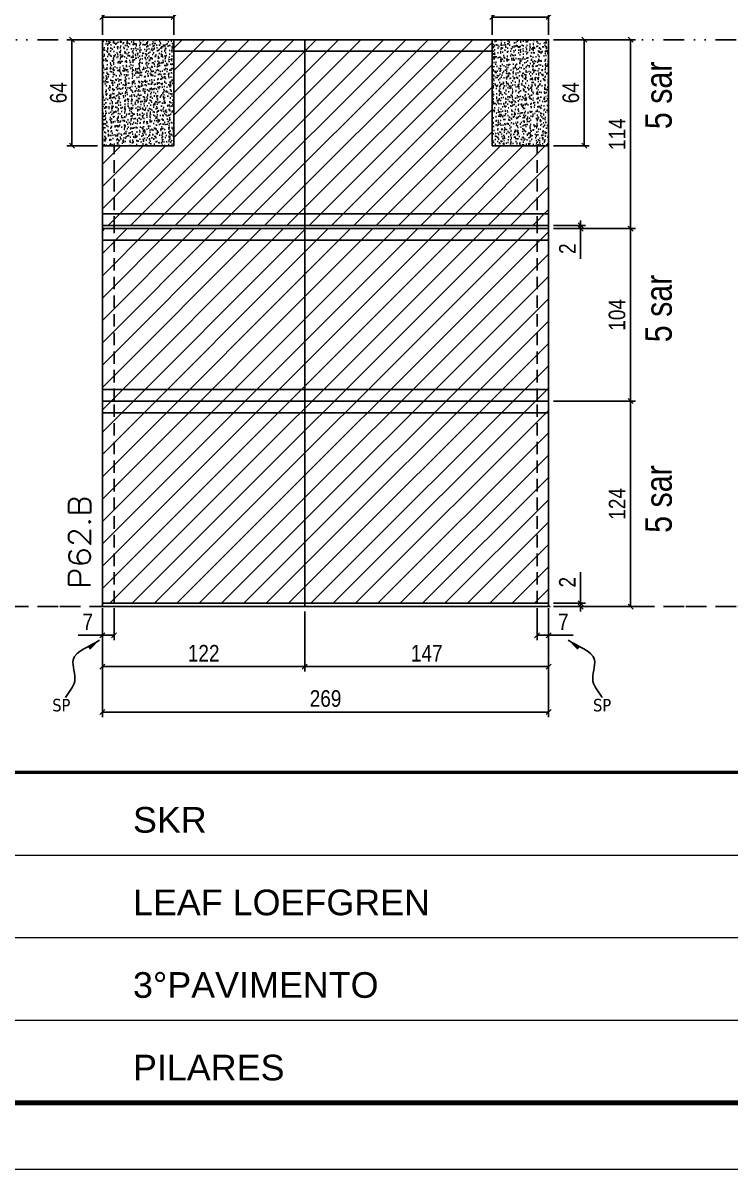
# Model space of a CAD drawing. Extents: x 14400 to 27878, y -21631 to 6985.
# Drawn here: x 19814 to 20241, y 1340 to 2032 of the extents above; entities that cross this region are included whole.
import ezdxf

# ---------------------------------------------------------------- set-up
doc = ezdxf.new("R2010")
doc.units = 0
for name, pattern in [('CONTINUO', [0]), ('DASHED', [0.75, 0.5, -0.25]), ('DIVIDE2', [0.625, 0.25, -0.125, 0, -0.125, 0, -0.125]), ('HIDDEN', [0.375, 0.25, -0.125])]:
    doc.linetypes.add(name, pattern=pattern)
for name, color, linetype in [('COTA', 241, 'Continuous'), ('NOMENCLATURA', 7, 'Continuous'), ('Nível', 160, 'Continuous'), ('Painéis', 200, 'Continuous'), ('SARR_2.2x7', 40, 'Continuous'), ('Sarrafo de Pressão', 42, 'HIDDEN'), ('texto', 7, 'Continuous')]:
    doc.layers.add(name, color=color, linetype=linetype)
for name, color, linetype, lineweight in [('Folhas', 255, 'Continuous', 9), ('Hachura', 251, 'Continuous', 9), ('SARRAFO DE PRESSAO', 251, 'DASHED', 9), ('Texto Seção', 7, 'Continuous', 15)]:
    doc.layers.add(name, color=color, linetype=linetype, lineweight=lineweight)
doc.styles.add('ARIAL', font='arial.ttf')
doc.styles.add('ARIAL_NARROW', font='ARIALN.TTF', dxfattribs={"height": 0.2})
doc.styles.add('COTA TECNICA', font='techl___.ttf', dxfattribs={"height": 10})
doc.styles.add('COTA TECNICA-50', font='techl___.ttf', dxfattribs={"height": 10})
doc.styles.add('REGUA-120', font='ROMANS.shx', dxfattribs={"height": 15})
doc.styles.get("Standard").update_dxf_attribs({"font": 'arial.ttf'})
doc.dimstyles.new('COTA PAINEL-50', dxfattribs={"dimtxt": 10, "dimasz": 3, "dimexe": 3, "dimexo": 3, "dimgap": 3, "dimtad": 1, "dimdec": 1, "dimzin": 12, "dimdsep": 46, "dimtxsty": 'COTA TECNICA-50', "dimblk1": 'OBLIQUE', "dimblk2": 'OBLIQUE', "dimsah": 1, "dimcen": 0.9, "dimclrd": 4, "dimclre": 4, "dimclrt": 240, "dimadec": 1, "dimazin": 3, "dimtfac": 1, "dimtdec": 1, "dimtmove": 0, "dimatfit": 3, "dimfxl": 1, "dimtolj": 1, "dimtzin": 12, "dimarcsym": 0})
doc.dimstyles.new('PAINEL', dxfattribs={"dimtxt": 10, "dimasz": 3, "dimexe": 3, "dimexo": 3, "dimgap": 3, "dimtad": 1, "dimdec": 1, "dimzin": 12, "dimdsep": 46, "dimtxsty": 'COTA TECNICA', "dimblk1": 'OBLIQUE', "dimblk2": 'OBLIQUE', "dimsah": 1, "dimcen": 0.9, "dimclrd": 4, "dimclre": 4, "dimclrt": 240, "dimadec": 1, "dimazin": 3, "dimtfac": 1, "dimtdec": 1, "dimtmove": 0, "dimatfit": 3, "dimfxl": 1, "dimtolj": 1, "dimtzin": 12, "dimarcsym": 0})
doc.dimstyles.get("Standard").update_dxf_attribs({"dimtxt": 0.18, "dimasz": 0.18, "dimexe": 0.18, "dimexo": 0.0625, "dimgap": 0.09, "dimtad": 0, "dimtih": 1, "dimtoh": 1, "dimdec": 4, "dimzin": 0, "dimdsep": 46, "dimtxsty": 'Standard', "dimcen": 0.09, "dimadec": 0, "dimazin": 0, "dimtfac": 1, "dimtdec": 4, "dimtofl": 0, "dimtmove": 0, "dimatfit": 3, "dimfxl": 1, "dimtolj": 1, "dimtzin": 0, "dimarcsym": 0})
pattern_1 = [(50, (3649.3528, 1166.575), (5.4655401, -0.4781726), [0.5715, -6.2865]), (355, (3649.353, 1166.575), (-1.0573026, 5.7317054), [0.4572, -5.0292175]), (100.451445, (3649.808, 1166.535), (4.4082374, 5.2535326), [0.4857003, -5.3427073]), (46.1842, (3649.353, 1168.099), (8.1323712, -1.2612698), [0.85725, -9.42975]), (96.63556, (3650.0305, 1167.994), (7.122124, 7.4227837), [0.7285507, -8.0140682]), (351.18415, (3649.353, 1168.099), (7.122124, 7.4227837), [0.685799, -7.543792]), (21, (3650.1148, 1167.718), (4.5484317, -3.067956), [0.5715, -6.2865]), (326, (3650.115, 1167.718), (1.8540609, 5.525639), [0.4572, -5.0292]), (71.451445, (3650.494, 1167.4624), (6.4024926, 2.457683), [0.4857003, -5.3426981]), (37.5, (3649.3528, 1166.5751), (0.0926581, 2.53665117), [0, -4.96824, 0, -5.1054, 0, -5.04825]), (7.5, (3649.3528, 1166.575), (2.00458988, 3.00541724), [0, -2.91084, 0, -4.85394, 0, -1.92405]), (327.5, (3647.6535, 1166.5751), (4.06771786, -0.17186232), [0, -1.905, 0, -5.9436, 0, -7.8867]), (317.5, (3646.8915, 1166.575), (4.44387544, 0.7627947), [0, -2.4765, 0, -3.94716, 0, -5.6007])]

# ---------------------------------------------------------------- blocks, each defined once
blk = doc.blocks.new('9999999999')
at = {"color": 30, "linetype": 'CONTINUO'}
for p, q in [((98564.56, 34379.64), (99583.98, 34379.64)), ((98564.56, 34329.83), (99487.98, 34329.83)), ((98564.56, 34280.02), (99487.98, 34280.02))]:
    blk.add_line(p, q, dxfattribs=at)
at = {"color": 30, "linetype": 'CONTINUO', "const_width": 2}
blk.add_lwpolyline([(99583.98, 34230.21), (99583.98, 34414.45, 0.414214), (99568.98, 34429.45), (98228.98, 34429.45, 0.414214), (98213.98, 34414.45), (98213.98, 34245.21, 0.414214), (98228.98, 34230.21), (99583.98, 34230.21)], format="xyb", dxfattribs=at)
at = {"layer": 'Folhas'}
blk.add_lwpolyline([(98138.98, 34190.21), (99623.98, 34190.21), (99623.98, 35240.21), (98138.98, 35240.21)], close=True, dxfattribs=at)
at = {"layer": 'Folhas', "color": 30, "const_width": 3}
blk.add_lwpolyline([(98213.98, 34230.21), (99583.98, 34230.21), (99583.98, 35200.21), (98213.98, 35200.21)], close=True, dxfattribs=at)
at = {"color": 7, "linetype": 'Continuous', "ltscale": 5, "style": 'ARIAL'}
for s, height, p in [('SKR', 15.483, (98837.68, 34393.13)), ('LEAF LOEFGREN', 15.4829, (98837.68, 34343.32)), ('3°PAVIMENTO', 15.4829, (98837.68, 34293.51)), ('PILARES', 15.483, (98837.68, 34243.7))]:
    blk.add_text(s, height=height, dxfattribs=at).set_placement(p)
blk = doc.blocks.new('_Oblique')
at = {"color": 0, "linetype": 'ByBlock', "lineweight": -2}
blk.add_line((-0.5, -0.5), (0.5, 0.5), dxfattribs=at)
blk = doc.blocks.new('*D1892')
at = {"layer": 'COTA', "color": 4, "lineweight": -2, "transparency": 16777216}
for p, q in [((19862.27, 1678.71), (19862.27, 1613.09)), ((20131.27, 1678.71), (20131.27, 1613.09)), ((20131.27, 1616.09), (19862.27, 1616.09))]:
    blk.add_line(p, q, dxfattribs=at)
at = {"layer": 'Defpoints', "color": 0, "transparency": 16777216}
for p in [(19862.27, 1681.71), (20131.27, 1681.71), (19862.27, 1616.09)]:
    blk.add_point(p, dxfattribs=at)
at = {"layer": 'COTA', "color": 4, "lineweight": -2, "transparency": 16777216, "xscale": 3, "yscale": 3, "zscale": 3, "rotation": 180}
blk.add_blockref('_Oblique', (19862.27, 1616.09), dxfattribs=at)
at = {"layer": 'COTA', "color": 4, "lineweight": -2, "transparency": 16777216, "xscale": 3, "yscale": 3, "zscale": 3}
blk.add_blockref('_Oblique', (20131.27, 1616.09), dxfattribs=at)
at = {"layer": 'COTA', "color": 240, "transparency": 16777216, "insert": (19996.77, 1624.22), "char_height": 10, "attachment_point": 5, "style": 'COTA TECNICA'}
blk.add_mtext('\\A1;269', dxfattribs=at)
blk = doc.blocks.new('*D1893')
at = {"layer": 'COTA', "color": 4, "lineweight": -2, "transparency": 16777216}
for p, q in [((20124.27, 1678.71), (20124.27, 1659.47)), ((20131.27, 1676.71), (20131.27, 1659.47)), ((20124.27, 1662.47), (20131.27, 1662.47)), ((20131.27, 1662.47), (20146, 1662.47))]:
    blk.add_line(p, q, dxfattribs=at)
at = {"layer": 'Defpoints', "color": 0, "transparency": 16777216}
for p in [(20124.27, 1681.71), (20131.27, 1679.71), (20131.27, 1662.47)]:
    blk.add_point(p, dxfattribs=at)
at = {"layer": 'COTA', "color": 4, "lineweight": -2, "transparency": 16777216, "xscale": 3, "yscale": 3, "zscale": 3, "rotation": 180}
blk.add_blockref('_Oblique', (20124.27, 1662.47), dxfattribs=at)
at = {"layer": 'COTA', "color": 4, "lineweight": -2, "transparency": 16777216, "xscale": 3, "yscale": 3, "zscale": 3}
blk.add_blockref('_Oblique', (20131.27, 1662.47), dxfattribs=at)
at = {"layer": 'COTA', "color": 240, "transparency": 16777216, "insert": (20140.13, 1670.54), "char_height": 10, "attachment_point": 5, "style": 'COTA TECNICA-50'}
blk.add_mtext('\\A1;7', dxfattribs=at)
blk = doc.blocks.new('*D1894')
at = {"layer": 'COTA', "color": 4, "lineweight": -2, "transparency": 16777216}
for p, q in [((19862.27, 1676.71), (19862.27, 1659.47)), ((19869.27, 1678.71), (19869.27, 1659.47)), ((19862.27, 1662.47), (19847.54, 1662.47)), ((19869.27, 1662.47), (19862.27, 1662.47))]:
    blk.add_line(p, q, dxfattribs=at)
at = {"layer": 'Defpoints', "color": 0, "transparency": 16777216}
for p in [(19869.27, 1681.71), (19862.27, 1679.71), (19862.27, 1662.47)]:
    blk.add_point(p, dxfattribs=at)
at = {"layer": 'COTA', "color": 4, "lineweight": -2, "transparency": 16777216, "xscale": 3, "yscale": 3, "zscale": 3, "rotation": 180}
blk.add_blockref('_Oblique', (19862.27, 1662.47), dxfattribs=at)
at = {"layer": 'COTA', "color": 4, "lineweight": -2, "transparency": 16777216, "xscale": 3, "yscale": 3, "zscale": 3}
blk.add_blockref('_Oblique', (19869.27, 1662.47), dxfattribs=at)
at = {"layer": 'COTA', "color": 240, "transparency": 16777216, "insert": (19853.4, 1670.54), "char_height": 10, "attachment_point": 5, "style": 'COTA TECNICA-50'}
blk.add_mtext('\\A1;7', dxfattribs=at)
blk = doc.blocks.new('*D1895')
at = {"layer": 'COTA', "color": 4, "lineweight": -2, "transparency": 16777216}
for p, q in [((20150.53, 1681.71), (20150.53, 1700.51)), ((20134.27, 1681.71), (20153.53, 1681.71)), ((20150.53, 1679.71), (20150.53, 1681.71)), ((20134.27, 1679.71), (20153.53, 1679.71)), ((20150.53, 1679.71), (20150.53, 1676.71))]:
    blk.add_line(p, q, dxfattribs=at)
at = {"layer": 'Defpoints', "color": 0, "transparency": 16777216}
for p in [(20131.27, 1681.71), (20131.27, 1679.71), (20150.53, 1679.71)]:
    blk.add_point(p, dxfattribs=at)
at = {"layer": 'COTA', "color": 4, "lineweight": -2, "transparency": 16777216, "xscale": 3, "yscale": 3, "zscale": 3}
for p, rotation in [((20150.53, 1681.71), 270), ((20150.53, 1679.71), 90)]:
    blk.add_blockref('_Oblique', p, dxfattribs=dict(at, rotation=rotation))
at = {"layer": 'COTA', "color": 240, "transparency": 16777216, "insert": (20142.53, 1694.46), "char_height": 10, "attachment_point": 5, "rotation": 90, "style": 'COTA TECNICA-50'}
blk.add_mtext('\\A1;2', dxfattribs=at)
blk = doc.blocks.new('*D1896')
at = {"layer": 'COTA', "color": 4, "lineweight": -2, "transparency": 16777216}
for p, q in [((20134.27, 2021.71), (20183.64, 2021.71)), ((20180.64, 1907.71), (20180.64, 2021.71)), ((20134.27, 1907.71), (20183.64, 1907.71))]:
    blk.add_line(p, q, dxfattribs=at)
at = {"layer": 'Defpoints', "color": 0, "transparency": 16777216}
for p in [(20131.27, 2021.71), (20180.64, 2021.71), (20131.27, 1907.71)]:
    blk.add_point(p, dxfattribs=at)
at = {"layer": 'COTA', "color": 4, "lineweight": -2, "transparency": 16777216, "xscale": 3, "yscale": 3, "zscale": 3}
for p, rotation in [((20180.64, 2021.71), 90), ((20180.64, 1907.71), 270)]:
    blk.add_blockref('_Oblique', p, dxfattribs=dict(at, rotation=rotation))
at = {"layer": 'COTA', "color": 240, "transparency": 16777216, "insert": (20172.56, 1964.71), "char_height": 10, "attachment_point": 5, "rotation": 90, "style": 'COTA TECNICA-50'}
blk.add_mtext('\\A1;114', dxfattribs=at)
blk = doc.blocks.new('*D1897')
at = {"layer": 'COTA', "color": 4, "linetype": 'ByBlock', "lineweight": -2, "transparency": 16777216}
for p, q in [((20134.27, 1803.71), (20183.64, 1803.71)), ((20180.64, 1679.71), (20180.64, 1803.71)), ((20134.27, 1679.71), (20183.64, 1679.71))]:
    blk.add_line(p, q, dxfattribs=at)
at = {"layer": 'Defpoints', "color": 0, "linetype": 'ByBlock', "transparency": 16777216}
for p in [(20131.27, 1803.71), (20180.64, 1803.71), (20131.27, 1679.71)]:
    blk.add_point(p, dxfattribs=at)
at = {"layer": 'COTA', "color": 4, "linetype": 'ByBlock', "lineweight": -2, "transparency": 16777216, "xscale": 3, "yscale": 3, "zscale": 3}
for p, rotation in [((20180.64, 1803.71), 90), ((20180.64, 1679.71), 270)]:
    blk.add_blockref('_Oblique', p, dxfattribs=dict(at, rotation=rotation))
at = {"layer": 'COTA', "color": 240, "linetype": 'ByBlock', "transparency": 16777216, "insert": (20172.56, 1741.71), "char_height": 10, "attachment_point": 5, "rotation": 90, "style": 'COTA TECNICA'}
blk.add_mtext('\\A1;124', dxfattribs=at)
blk = doc.blocks.new('*D1898')
at = {"layer": 'COTA', "color": 4, "linetype": 'ByBlock', "lineweight": -2, "transparency": 16777216}
for p, q in [((20134.27, 1803.71), (20183.64, 1803.71)), ((20180.64, 1679.71), (20180.64, 1803.71)), ((20134.27, 1679.71), (20183.64, 1679.71))]:
    blk.add_line(p, q, dxfattribs=at)
at = {"layer": 'Defpoints', "color": 0, "linetype": 'ByBlock', "transparency": 16777216}
for p in [(20131.27, 1803.71), (20180.64, 1803.71), (20131.27, 1679.71)]:
    blk.add_point(p, dxfattribs=at)
at = {"layer": 'COTA', "color": 4, "linetype": 'ByBlock', "lineweight": -2, "transparency": 16777216, "xscale": 3, "yscale": 3, "zscale": 3}
for p, rotation in [((20180.64, 1803.71), 90), ((20180.64, 1679.71), 270)]:
    blk.add_blockref('_Oblique', p, dxfattribs=dict(at, rotation=rotation))
at = {"layer": 'COTA', "color": 240, "linetype": 'ByBlock', "transparency": 16777216, "insert": (20172.56, 1741.71), "char_height": 10, "attachment_point": 5, "rotation": 90, "style": 'COTA TECNICA'}
blk.add_mtext('\\A1;124', dxfattribs=at)
blk = doc.blocks.new('*D1899')
at = {"layer": 'COTA', "color": 4, "lineweight": -2, "transparency": 16777216}
for p, q in [((19984.27, 1676.71), (19984.27, 1640.53)), ((20131.27, 1676.71), (20131.27, 1640.53)), ((19984.27, 1643.53), (20131.27, 1643.53))]:
    blk.add_line(p, q, dxfattribs=at)
at = {"layer": 'Defpoints', "color": 0, "transparency": 16777216}
for p in [(19984.27, 1679.71), (20131.27, 1679.71), (20131.27, 1643.53)]:
    blk.add_point(p, dxfattribs=at)
at = {"layer": 'COTA', "color": 4, "lineweight": -2, "transparency": 16777216, "xscale": 3, "yscale": 3, "zscale": 3, "rotation": 180}
blk.add_blockref('_Oblique', (19984.27, 1643.53), dxfattribs=at)
at = {"layer": 'COTA', "color": 4, "lineweight": -2, "transparency": 16777216, "xscale": 3, "yscale": 3, "zscale": 3}
blk.add_blockref('_Oblique', (20131.27, 1643.53), dxfattribs=at)
at = {"layer": 'COTA', "color": 240, "transparency": 16777216, "insert": (20057.77, 1651.6), "char_height": 10, "attachment_point": 5, "style": 'COTA TECNICA'}
blk.add_mtext('\\A1;147', dxfattribs=at)
blk = doc.blocks.new('*D1900')
at = {"layer": 'COTA', "color": 4, "lineweight": -2, "transparency": 16777216}
for p, q in [((19862.27, 1676.71), (19862.27, 1640.53)), ((19984.27, 1676.71), (19984.27, 1640.53)), ((19862.27, 1643.53), (19984.27, 1643.53))]:
    blk.add_line(p, q, dxfattribs=at)
at = {"layer": 'Defpoints', "color": 0, "transparency": 16777216}
for p in [(19862.27, 1679.71), (19984.27, 1679.71), (19984.27, 1643.53)]:
    blk.add_point(p, dxfattribs=at)
at = {"layer": 'COTA', "color": 4, "lineweight": -2, "transparency": 16777216, "xscale": 3, "yscale": 3, "zscale": 3, "rotation": 180}
blk.add_blockref('_Oblique', (19862.27, 1643.53), dxfattribs=at)
at = {"layer": 'COTA', "color": 4, "lineweight": -2, "transparency": 16777216, "xscale": 3, "yscale": 3, "zscale": 3}
blk.add_blockref('_Oblique', (19984.27, 1643.53), dxfattribs=at)
at = {"layer": 'COTA', "color": 240, "transparency": 16777216, "insert": (19923.27, 1651.59), "char_height": 10, "attachment_point": 5, "style": 'COTA TECNICA'}
blk.add_mtext('\\A1;122', dxfattribs=at)
blk = doc.blocks.new('*D1901')
at = {"layer": 'COTA', "color": 4, "lineweight": -2, "transparency": 16777216}
for p, q in [((19862.27, 2024.71), (19862.27, 2038.35)), ((19905.27, 2035.35), (19862.27, 2035.35)), ((19905.27, 2024.71), (19905.27, 2038.35))]:
    blk.add_line(p, q, dxfattribs=at)
at = {"layer": 'Defpoints', "color": 0, "transparency": 16777216}
for p in [(19862.27, 2035.35), (19862.27, 2021.71), (19905.27, 2021.71)]:
    blk.add_point(p, dxfattribs=at)
at = {"layer": 'COTA', "color": 4, "lineweight": -2, "transparency": 16777216, "xscale": 3, "yscale": 3, "zscale": 3, "rotation": 180}
blk.add_blockref('_Oblique', (19862.27, 2035.35), dxfattribs=at)
at = {"layer": 'COTA', "color": 4, "lineweight": -2, "transparency": 16777216, "xscale": 3, "yscale": 3, "zscale": 3}
blk.add_blockref('_Oblique', (19905.27, 2035.35), dxfattribs=at)
at = {"layer": 'COTA', "color": 240, "transparency": 16777216, "insert": (19883.77, 2043.57), "char_height": 10, "attachment_point": 5, "style": 'COTA TECNICA'}
blk.add_mtext('\\A1;43', dxfattribs=at)
blk = doc.blocks.new('*D1902')
at = {"layer": 'COTA', "color": 4, "lineweight": -2, "transparency": 16777216}
for p, q in [((20097.27, 2024.71), (20097.27, 2038.35)), ((20097.27, 2035.35), (20131.27, 2035.35)), ((20131.27, 2024.71), (20131.27, 2038.35))]:
    blk.add_line(p, q, dxfattribs=at)
at = {"layer": 'Defpoints', "color": 0, "transparency": 16777216}
for p in [(20131.27, 2035.35), (20097.27, 2021.71), (20131.27, 2021.71)]:
    blk.add_point(p, dxfattribs=at)
at = {"layer": 'COTA', "color": 4, "lineweight": -2, "transparency": 16777216, "xscale": 3, "yscale": 3, "zscale": 3, "rotation": 180}
blk.add_blockref('_Oblique', (20097.27, 2035.35), dxfattribs=at)
at = {"layer": 'COTA', "color": 4, "lineweight": -2, "transparency": 16777216, "xscale": 3, "yscale": 3, "zscale": 3}
blk.add_blockref('_Oblique', (20131.27, 2035.35), dxfattribs=at)
at = {"layer": 'COTA', "color": 240, "transparency": 16777216, "insert": (20114.27, 2043.57), "char_height": 10, "attachment_point": 5, "style": 'COTA TECNICA'}
blk.add_mtext('\\A1;34', dxfattribs=at)
blk = doc.blocks.new('*D1903')
at = {"layer": 'COTA', "color": 4, "lineweight": -2, "transparency": 16777216}
for p, q in [((20134.27, 1907.71), (20183.64, 1907.71)), ((20180.64, 1803.71), (20180.64, 1907.71)), ((20134.27, 1803.71), (20183.64, 1803.71))]:
    blk.add_line(p, q, dxfattribs=at)
at = {"layer": 'Defpoints', "color": 0, "transparency": 16777216}
for p in [(20131.27, 1907.71), (20180.64, 1907.71), (20131.27, 1803.71)]:
    blk.add_point(p, dxfattribs=at)
at = {"layer": 'COTA', "color": 4, "lineweight": -2, "transparency": 16777216, "xscale": 3, "yscale": 3, "zscale": 3}
for p, rotation in [((20180.64, 1907.71), 90), ((20180.64, 1803.71), 270)]:
    blk.add_blockref('_Oblique', p, dxfattribs=dict(at, rotation=rotation))
at = {"layer": 'COTA', "color": 240, "transparency": 16777216, "insert": (20172.53, 1855.71), "char_height": 10, "attachment_point": 5, "rotation": 90, "style": 'COTA TECNICA'}
blk.add_mtext('\\A1;104', dxfattribs=at)
blk = doc.blocks.new('*D1904')
at = {"layer": 'COTA', "color": 4, "lineweight": -2, "transparency": 16777216}
for p, q in [((20134.27, 2021.71), (20155.79, 2021.71)), ((20152.79, 2021.71), (20152.79, 1957.71)), ((20134.27, 1957.71), (20155.79, 1957.71))]:
    blk.add_line(p, q, dxfattribs=at)
at = {"layer": 'Defpoints', "color": 0, "transparency": 16777216}
for p in [(20131.27, 2021.71), (20131.27, 1957.71), (20152.79, 1957.71)]:
    blk.add_point(p, dxfattribs=at)
at = {"layer": 'COTA', "color": 4, "lineweight": -2, "transparency": 16777216, "xscale": 3, "yscale": 3, "zscale": 3}
for p, rotation in [((20152.79, 2021.71), 90), ((20152.79, 1957.71), 270)]:
    blk.add_blockref('_Oblique', p, dxfattribs=dict(at, rotation=rotation))
at = {"layer": 'COTA', "color": 240, "transparency": 16777216, "insert": (20144.68, 1989.71), "char_height": 10, "attachment_point": 5, "rotation": 90, "style": 'COTA TECNICA'}
blk.add_mtext('\\A1;64', dxfattribs=at)
blk = doc.blocks.new('*D2268')
at = {"layer": 'COTA', "color": 4, "lineweight": -2, "transparency": 16777216}
for p, q in [((19859.27, 2021.71), (19840.85, 2021.71)), ((19843.85, 1957.71), (19843.85, 2021.71)), ((19859.27, 1957.71), (19840.85, 1957.71))]:
    blk.add_line(p, q, dxfattribs=at)
at = {"layer": 'Defpoints', "color": 0, "transparency": 16777216}
for p in [(19843.85, 2021.71), (19862.27, 2021.71), (19862.27, 1957.71)]:
    blk.add_point(p, dxfattribs=at)
at = {"layer": 'COTA', "color": 4, "lineweight": -2, "transparency": 16777216, "xscale": 3, "yscale": 3, "zscale": 3}
for p, rotation in [((19843.85, 2021.71), 90), ((19843.85, 1957.71), 270)]:
    blk.add_blockref('_Oblique', p, dxfattribs=dict(at, rotation=rotation))
at = {"layer": 'COTA', "color": 240, "transparency": 16777216, "insert": (19835.75, 1989.71), "char_height": 10, "attachment_point": 5, "rotation": 90, "style": 'COTA TECNICA'}
blk.add_mtext('\\A1;64', dxfattribs=at)
blk = doc.blocks.new('*D2270')
at = {"layer": 'COTA', "color": 4, "lineweight": -2, "transparency": 16777216}
for p, q in [((20134.27, 1909.71), (20153.56, 1909.71)), ((20150.56, 1909.71), (20150.56, 1912.71)), ((20150.56, 1909.71), (20150.56, 1907.71)), ((20134.27, 1907.71), (20153.56, 1907.71)), ((20150.56, 1907.71), (20150.56, 1889.6))]:
    blk.add_line(p, q, dxfattribs=at)
at = {"layer": 'Defpoints', "color": 0, "transparency": 16777216}
for p in [(20131.27, 1909.71), (20131.27, 1907.71), (20150.56, 1907.71)]:
    blk.add_point(p, dxfattribs=at)
at = {"layer": 'COTA', "color": 4, "lineweight": -2, "transparency": 16777216, "xscale": 3, "yscale": 3, "zscale": 3}
for p, rotation in [((20150.56, 1909.71), 270), ((20150.56, 1907.71), 90)]:
    blk.add_blockref('_Oblique', p, dxfattribs=dict(at, rotation=rotation))
at = {"layer": 'COTA', "color": 240, "transparency": 16777216, "insert": (20142.56, 1895.65), "char_height": 10, "attachment_point": 5, "rotation": 90, "style": 'COTA TECNICA'}
blk.add_mtext('\\A1;2', dxfattribs=at)

msp = doc.modelspace()

# ---------------------------------------------------------------- hatches: boundary and pattern name
at = {"layer": 'COTA'}
h = msp.add_hatch(dxfattribs=at)
h.set_pattern_fill('AR-CONC', color=256, scale=0.03)
h.set_pattern_definition(pattern_1)
h.paths.add_polyline_path([(19905.27, 2021.71), (19862.27, 2021.71), (19862.27, 1957.71), (19905.27, 1957.71)])
h = msp.add_hatch(dxfattribs=at)
h.set_pattern_fill('AR-CONC', color=256, scale=0.03)
h.set_pattern_definition(pattern_1)
h.paths.add_polyline_path([(20131.27, 2021.71), (20097.27, 2021.71), (20097.27, 1957.71), (20131.27, 1957.71)])
at = {"layer": 'Hachura', "linetype": 'ByBlock'}
h = msp.add_hatch(dxfattribs=at)
h.set_pattern_fill('ANSI31', color=256, scale=3)
h.paths.add_polyline_path([(19518.41, 2021.71), (19430.41, 2021.71), (19430.41, 1957.71), (19396.41, 1957.71), (19396.41, 1909.71), (19518.41, 1909.71)])
h.paths.add_polyline_path([(19631.41, 2021.71), (19518.41, 2021.71), (19518.41, 1909.71), (19665.41, 1909.71), (19665.41, 1957.71), (19631.41, 1957.71)])
h.paths.add_polyline_path([(19984.27, 2021.71), (19905.27, 2021.71), (19905.27, 1957.71), (19862.27, 1957.71), (19862.27, 1909.71), (19984.27, 1909.71)])
h.paths.add_polyline_path([(20131.27, 1957.71), (20097.27, 1957.71), (20097.27, 2021.71), (19984.27, 2021.71), (19984.27, 1909.71), (20131.27, 1909.71)])
h.paths.add_polyline_path([(20335.18, 1957.71), (20316.18, 1957.71), (20316.18, 1831.71), (20335.18, 1831.71)])
h.paths.add_polyline_path([(20523.33, 1957.71), (20504.33, 1957.71), (20504.33, 1831.71), (20523.33, 1831.71)])
h = msp.add_hatch(dxfattribs=at)
h.set_pattern_fill('ANSI31', color=256, scale=3)
h.paths.add_polyline_path([(19518.41, 1907.71), (19396.41, 1907.71), (19396.41, 1803.71), (19518.41, 1803.71)])
h.paths.add_polyline_path([(19665.41, 1907.71), (19518.41, 1907.71), (19518.41, 1803.71), (19665.41, 1803.71)])
h.paths.add_polyline_path([(19665.41, 1803.71), (19518.41, 1803.71), (19518.41, 1681.71), (19665.41, 1681.71)])
h.paths.add_polyline_path([(19518.41, 1803.71), (19396.41, 1803.71), (19396.41, 1681.71), (19518.41, 1681.71)])
h.paths.add_polyline_path([(19984.27, 1907.71), (19862.27, 1907.71), (19862.27, 1803.71), (19984.27, 1803.71)])
h.paths.add_polyline_path([(20131.27, 1907.71), (19984.27, 1907.71), (19984.27, 1803.71), (20131.27, 1803.71)])
h.paths.add_polyline_path([(20131.27, 1803.71), (19984.27, 1803.71), (19984.27, 1681.71), (20131.27, 1681.71)])
h.paths.add_polyline_path([(19984.27, 1803.71), (19862.27, 1803.71), (19862.27, 1681.71), (19984.27, 1681.71)])

# ---------------------------------------------------------------- linework, layer by layer
at = {"layer": 'COTA'}
for p, q in [((19862.27, 1957.71), (19862.27, 2021.71)), ((19862.27, 2021.71), (19905.27, 2021.71)), ((20097.27, 2021.71), (20131.27, 2021.71)), ((20131.27, 2021.71), (20131.27, 1957.71))]:
    msp.add_line(p, q, dxfattribs=at)
at = {"layer": 'Nível', "color": 4, "linetype": 'DIVIDE2', "ltscale": 50}
for p, q in [((19256.97, 2021.71), (20626.97, 2021.71)), ((19256.97, 1679.71), (20626.97, 1679.71)), ((19270.47, 1679.71), (20640.47, 1679.71))]:
    msp.add_line(p, q, dxfattribs=at)
at = {"layer": 'Painéis'}
for p, q in [((19905.27, 1957.71), (19905.27, 2021.71)), ((19905.27, 2021.71), (20097.27, 2021.71)), ((19984.27, 1679.71), (19984.27, 2021.71)), ((20097.27, 1957.71), (20097.27, 2021.71)), ((19862.27, 1681.71), (19862.27, 1957.71)), ((19862.27, 1957.71), (19905.27, 1957.71)), ((20097.27, 1957.71), (20131.27, 1957.71)), ((20131.27, 1681.71), (20131.27, 1957.71)), ((19862.27, 1909.71), (20131.27, 1909.71)), ((19862.27, 1907.71), (20131.27, 1907.71)), ((19862.27, 1803.71), (20131.27, 1803.71))]:
    msp.add_line(p, q, dxfattribs=at)
msp.add_lwpolyline([(20131.27, 1681.71), (19862.27, 1681.71), (19862.27, 1679.71), (20131.27, 1679.71)], close=True, dxfattribs=at)
at = {"layer": 'SARR_2.2x7'}
for p, q in [((19905.27, 2014.71), (20097.27, 2014.71)), ((19862.27, 1916.71), (20131.27, 1916.71)), ((19862.27, 1900.71), (20131.27, 1900.71)), ((19862.27, 1810.71), (20131.27, 1810.71)), ((19862.27, 1796.71), (20131.27, 1796.71))]:
    msp.add_line(p, q, dxfattribs=at)
at = {"layer": 'Sarrafo de Pressão', "ltscale": 30}
for p, q in [((19869.27, 1907.71), (19869.27, 1957.71)), ((20124.27, 1907.71), (20124.27, 1957.71)), ((19869.27, 1803.71), (19869.27, 1907.71)), ((20124.27, 1803.71), (20124.27, 1907.71)), ((19869.27, 1681.71), (19869.27, 1803.71)), ((20124.27, 1681.71), (20124.27, 1803.71))]:
    msp.add_line(p, q, dxfattribs=at)

# ---------------------------------------------------------------- block references
at = {"layer": 'SARRAFO DE PRESSAO', "color": 6, "linetype": 'ByBlock'}
msp.add_blockref('9999999999', (-78957.01, -32849.78), dxfattribs=at)

# ---------------------------------------------------------------- texts
at = {"layer": 'NOMENCLATURA', "style": 'ARIAL_NARROW'}
for p in [(20205.51, 1967.75), (20205.51, 1839.2), (20205.51, 1724.23)]:
    msp.add_text('5 sar', height=16, rotation=90, dxfattribs=at).set_placement(p)
at = {"layer": 'texto', "color": 0, "char_height": 7.5, "attachment_point": 5}
for insert in [(19837.49, 1620.22), (20163.52, 1620.22)]:
    msp.add_mtext('{\\fTahoma|b0|i0|c0|p34;\\C4;SP}', dxfattribs=dict(at, insert=insert))
at = {"layer": 'Texto Seção', "style": 'REGUA-120', "width": 1.1}
msp.add_text('P62.B', height=13, rotation=90, dxfattribs=at).set_placement((19855.02, 1690.47))

# ---------------------------------------------------------------- dimensions: what is measured, and where the dimension line sits
at = {"layer": 'COTA'}
for base, p1, p2, dimstyle, picture, middle in [((19862.27, 2035.35), (19905.27, 2021.71), (19862.27, 2021.71), 'PAINEL', '*D1901', (19883.77, 2043.57)), ((20131.27, 2035.35), (20097.27, 2021.71), (20131.27, 2021.71), 'PAINEL', '*D1902', (20114.27, 2043.57)), ((20131.27, 1662.47), (20124.27, 1681.71), (20131.27, 1679.71), 'COTA PAINEL-50', '*D1893', (20140.13, 1670.54)), ((19984.27, 1643.53), (19862.27, 1679.71), (19984.27, 1679.71), 'PAINEL', '*D1900', (19923.27, 1651.59))]:
    dim = msp.add_linear_dim(base=base, p1=p1, p2=p2, dimstyle=dimstyle, dxfattribs=at)
    dim.commit()
    dim.dimension.update_dxf_attribs({"geometry": picture, "text_midpoint": middle})
for base, p1, p2, angle, dimstyle, picture, middle in [((19843.85, 2021.71), (19862.27, 1957.71), (19862.27, 2021.71), 90, 'PAINEL', '*D2268', (19835.75, 1989.71)), ((20180.64, 2021.71), (20131.27, 1907.71), (20131.27, 2021.71), 90, 'COTA PAINEL-50', '*D1896', (20172.56, 1964.71)), ((20152.79, 1957.71), (20131.27, 2021.71), (20131.27, 1957.71), 90, 'PAINEL', '*D1904', (20144.68, 1989.71)), ((20150.56, 1907.71), (20131.27, 1909.71), (20131.27, 1907.71), 90, 'PAINEL', '*D2270', (20142.56, 1895.65)), ((20180.64, 1907.71), (20131.27, 1803.71), (20131.27, 1907.71), 90, 'PAINEL', '*D1903', (20172.53, 1855.71)), ((19862.27, 1662.47), (19869.27, 1681.71), (19862.27, 1679.71), 180, 'COTA PAINEL-50', '*D1894', (19853.4, 1670.54))]:
    dim = msp.add_linear_dim(base=base, p1=p1, p2=p2, angle=angle, dimstyle=dimstyle, dxfattribs=at)
    dim.commit()
    dim.dimension.update_dxf_attribs({"geometry": picture, "text_midpoint": middle})
at = {"layer": 'COTA', "linetype": 'ByBlock'}
for picture in ['*D1897', '*D1898']:
    dim = msp.add_aligned_dim(p1=(20131.27, 1679.71), p2=(20131.27, 1803.71), distance=-49.37, dimstyle='PAINEL', dxfattribs=at)
    dim.commit()
    dim.dimension.update_dxf_attribs({"geometry": picture, "text_midpoint": (20172.56, 1741.71)})
at = {"layer": 'COTA'}
dim = msp.add_linear_dim(base=(20150.53, 1679.71), p1=(20131.27, 1681.71), p2=(20131.27, 1679.71), angle=90, dimstyle='COTA PAINEL-50', dxfattribs=at)
dim.commit()
dim.dimension.update_dxf_attribs({"geometry": '*D1895', "text_midpoint": (20150.53, 1694.46), "dimtype": 160})
dim = msp.add_linear_dim(base=(19862.27, 1616.09), p1=(20131.27, 1681.71), p2=(19862.27, 1681.71), angle=180, dimstyle='PAINEL', override={"dimarcsym": 2}, dxfattribs=at)
dim.commit()
dim.dimension.update_dxf_attribs({"geometry": '*D1892', "text_midpoint": (19996.77, 1624.22)})
dim = msp.add_linear_dim(base=(20131.27, 1643.53), p1=(19984.27, 1679.71), p2=(20131.27, 1679.71), dimstyle='PAINEL', override={"dimtmove": 1}, dxfattribs=at)
dim.commit()
dim.dimension.update_dxf_attribs({"geometry": '*D1899', "text_midpoint": (20057.77, 1651.6)})

# ---------------------------------------------------------------- leaders
at = {"layer": 'COTA', "path_type": 1}
for points in [[(19860.44, 1659.53), (19844.65, 1647.69), (19845.58, 1634.69), (19840.03, 1624.91)], [(20143.1, 1659.53), (20158.88, 1647.69), (20157.96, 1634.69), (20163.51, 1624.91)]]:
    msp.add_leader(points, dimstyle='Standard', override={"dimasz": 8}, dxfattribs=at)

doc.saveas('drawing.dxf')
